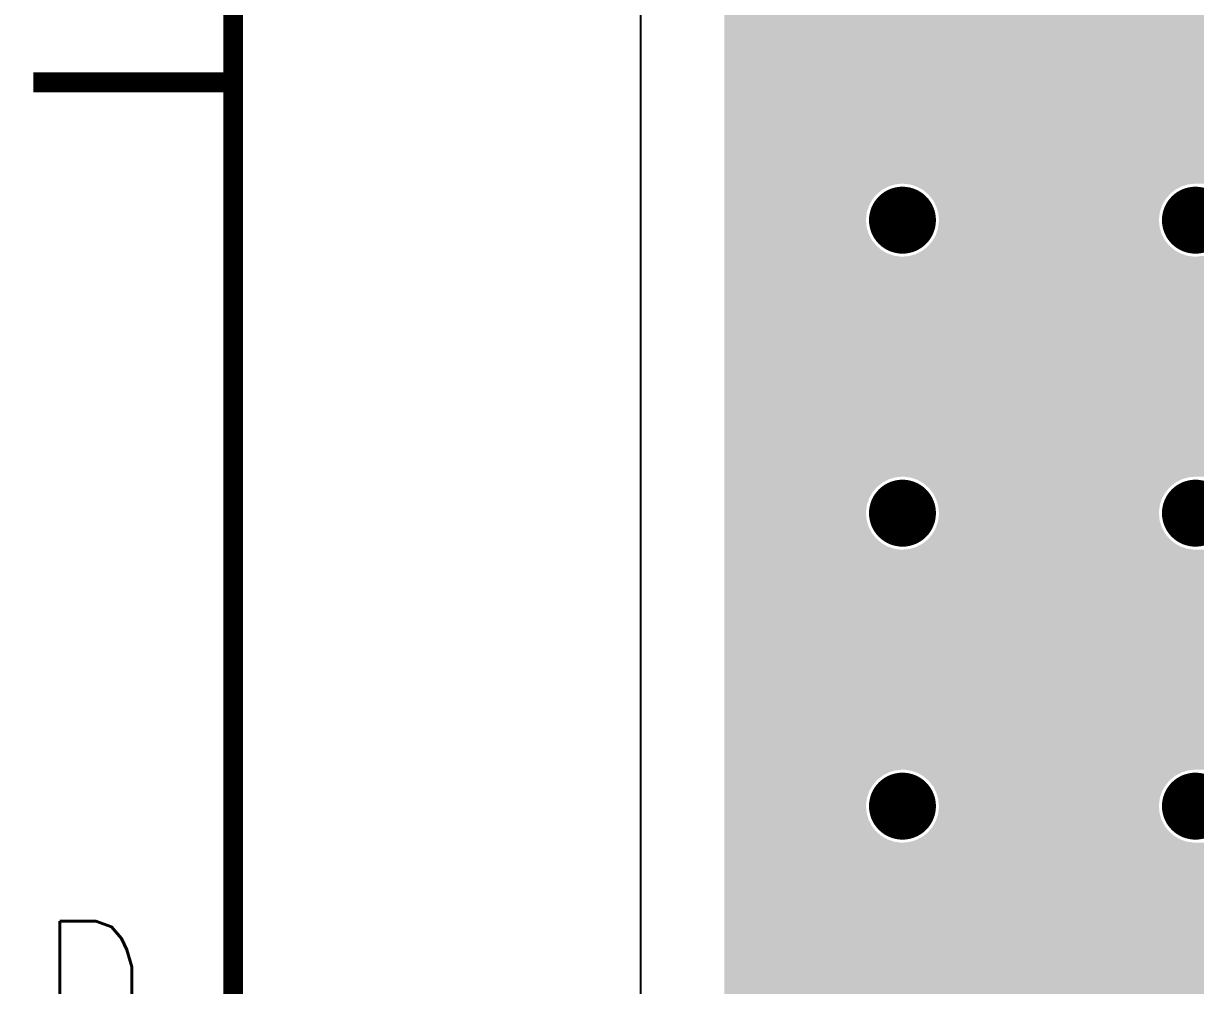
# Model space of a CAD drawing. Extents: x 295 to 953, y 10 to 290.
# Drawn here: x 486.73 to 516.07, y 127.39 to 151.47 of the extents above; entities that cross this region are included whole.
import ezdxf
from ezdxf.enums import TextEntityAlignment as Align

# ---------------------------------------------------------------- set-up
doc = ezdxf.new("R2010")
doc.units = 0
doc.header["$LTSCALE"] = 5
doc.header["$MEASUREMENT"] = 0
doc.layers.get('0').update_dxf_attribs({"linetype": 'CONTINUOUS', "lineweight": 25})
doc.layers.add('문자', color=4, linetype='CONTINUOUS')
doc.layers.add('테두리', color=3, linetype='CONTINUOUS')
doc.styles.get("Standard").update_dxf_attribs({"font": 'simplex.shx'})

# ---------------------------------------------------------------- blocks, each defined once
blk = doc.blocks.new('C')
at = {"layer": '테두리', "const_width": 0.5}
for points in [[(15, 285), (15, 15), (405, 15), (405, 285), (15, 285)], [(10, 150), (15, 150)]]:
    blk.add_lwpolyline(points, dxfattribs=at)
at = {"layer": '문자'}
blk.add_text('D', height=3, dxfattribs=at).set_placement((11.5, 127.5), align=Align.MIDDLE)

msp = doc.modelspace()

# ---------------------------------------------------------------- linework, layer by layer
msp.add_line((502.179, 232.678), (502.179, 102.326))
msp.add_line((502.179, 232.678), (502.179, 102.326))
at = {"const_width": 0.838}
for points in [[(508.315, 146.549, 1), (509.153, 146.549, 1)], [(515.649, 146.549, 1), (516.487, 146.549, 1)], [(508.315, 139.215, 1), (509.153, 139.215, 1)], [(515.649, 139.215, 1), (516.487, 139.215, 1)], [(508.315, 131.881, 1), (509.153, 131.881, 1)], [(515.649, 131.881, 1), (516.487, 131.881, 1)]]:
    msp.add_lwpolyline(points, format="xyb", close=True, dxfattribs=at)
for points in [[(504.275, 150.65), (504.275, 151.788), (545.824, 150.65), (545.824, 151.788)], [(504.275, 150.633), (504.275, 150.65), (523.455, 150.633), (523.612, 150.65)], [(504.275, 150.584), (504.275, 150.633), (523.305, 150.584), (523.455, 150.633)], [(504.275, 150.504), (504.275, 150.584), (523.168, 150.504), (523.305, 150.584)], [(504.275, 150.397), (504.275, 150.504), (523.051, 150.397), (523.168, 150.504)], [(504.275, 150.268), (504.275, 150.397), (522.96, 150.268), (523.051, 150.397)], [(504.275, 150.123), (504.275, 150.268), (522.897, 150.123), (522.96, 150.268)], [(504.275, 149.968), (504.275, 150.123), (522.867, 149.968), (522.897, 150.123)], [(504.275, 149.902), (504.275, 149.968), (522.864, 149.902), (522.867, 149.968)], [(504.275, 149.745), (504.275, 149.902), (522.881, 149.745), (522.864, 149.902)], [(504.275, 149.594), (504.275, 149.745), (522.93, 149.594), (522.881, 149.745)], [(504.275, 149.458), (504.275, 149.594), (523.01, 149.458), (522.93, 149.594)], [(504.275, 149.341), (504.275, 149.458), (523.117, 149.341), (523.01, 149.458)], [(504.275, 149.25), (504.275, 149.341), (523.246, 149.25), (523.117, 149.341)], [(504.275, 149.187), (504.275, 149.25), (523.391, 149.187), (523.246, 149.25)], [(504.275, 149.157), (504.275, 149.187), (523.546, 149.157), (523.391, 149.187)], [(504.275, 149.154), (504.275, 149.157), (523.612, 149.154), (523.546, 149.157)], [(504.275, 149.059), (504.275, 149.154), (534.27, 149.059), (534.194, 149.154)], [(504.275, 148.974), (504.275, 149.059), (534.369, 148.974), (534.27, 149.059)], [(504.275, 148.957), (504.275, 148.974), (519.264, 148.957), (519.421, 148.974)], [(504.275, 148.907), (504.275, 148.957), (519.114, 148.907), (519.264, 148.957)], [(504.275, 148.828), (504.275, 148.907), (518.977, 148.828), (519.114, 148.907)], [(504.275, 148.721), (504.275, 148.828), (518.86, 148.721), (518.977, 148.828)], [(504.275, 148.592), (504.275, 148.721), (518.769, 148.592), (518.86, 148.721)], [(504.275, 148.447), (504.275, 148.592), (518.706, 148.447), (518.769, 148.592)], [(504.275, 148.291), (504.275, 148.447), (518.676, 148.291), (518.706, 148.447)], [(504.275, 148.225), (504.275, 148.291), (518.673, 148.225), (518.676, 148.291)], [(504.275, 148.068), (504.275, 148.225), (518.69, 148.068), (518.673, 148.225)], [(504.275, 147.918), (504.275, 148.068), (518.739, 147.918), (518.69, 148.068)], [(504.275, 147.781), (504.275, 147.918), (518.819, 147.781), (518.739, 147.918)], [(504.275, 147.665), (504.275, 147.781), (518.926, 147.665), (518.819, 147.781)], [(504.275, 147.573), (504.275, 147.665), (519.055, 147.573), (518.926, 147.665)], [(504.275, 147.511), (504.275, 147.573), (519.2, 147.511), (519.055, 147.573)], [(504.275, 147.48), (504.275, 147.511), (519.355, 147.48), (519.2, 147.511)], [(504.275, 147.477), (504.275, 147.48), (519.421, 147.477), (519.355, 147.48)], [(504.275, 147.463), (504.275, 147.477), (545.824, 147.463), (545.824, 147.477)], [(504.275, 147.446), (504.275, 147.463), (508.56, 147.446), (508.734, 147.463)], [(504.275, 147.396), (504.275, 147.446), (508.392, 147.396), (508.56, 147.446)], [(504.275, 147.316), (504.275, 147.396), (508.237, 147.316), (508.392, 147.396)], [(504.275, 147.207), (504.275, 147.316), (508.1, 147.207), (508.237, 147.316)], [(508.768, 147.462), (508.734, 147.463), (516.061, 147.462), (516.068, 147.463)], [(508.888, 147.446), (508.768, 147.462), (515.894, 147.446), (516.061, 147.462)], [(508.942, 147.439), (508.888, 147.446), (515.87, 147.439), (515.894, 147.446)], [(509.067, 147.396), (508.942, 147.439), (515.727, 147.396), (515.87, 147.439)], [(509.107, 147.383), (509.067, 147.396), (515.701, 147.383), (515.727, 147.396)], [(509.225, 147.316), (509.107, 147.383), (515.571, 147.316), (515.701, 147.383)], [(509.259, 147.297), (509.225, 147.316), (515.547, 147.297), (515.571, 147.316)], [(516.103, 147.462), (516.068, 147.463), (542.255, 147.462), (542.262, 147.463)], [(504.275, 147.074), (504.275, 147.207), (507.986, 147.074), (508.1, 147.207)], [(504.275, 146.922), (504.275, 147.074), (507.9, 146.922), (507.986, 147.074)], [(509.364, 147.207), (509.259, 147.297), (515.434, 147.207), (515.547, 147.297)], [(509.392, 147.183), (509.364, 147.207), (515.414, 147.183), (515.434, 147.207)], [(509.478, 147.074), (509.392, 147.183), (515.321, 147.074), (515.414, 147.183)], [(509.501, 147.046), (509.478, 147.074), (515.304, 147.046), (515.321, 147.074)], [(509.565, 146.922), (509.501, 147.046), (515.234, 146.922), (515.304, 147.046)], [(504.275, 146.757), (504.275, 146.922), (507.844, 146.757), (507.9, 146.922)], [(504.275, 146.584), (504.275, 146.757), (507.821, 146.584), (507.844, 146.757)], [(509.581, 146.891), (509.565, 146.922), (515.224, 146.891), (515.234, 146.922)], [(509.621, 146.757), (509.581, 146.891), (515.178, 146.757), (515.224, 146.891)], [(509.631, 146.723), (509.621, 146.757), (515.174, 146.723), (515.178, 146.757)], [(509.644, 146.584), (509.631, 146.723), (515.155, 146.584), (515.174, 146.723)], [(504.275, 146.549), (504.275, 146.584), (507.82, 146.549), (507.821, 146.584)], [(504.275, 146.375), (504.275, 146.549), (507.837, 146.375), (507.82, 146.549)], [(509.628, 146.375), (509.647, 146.515), (515.171, 146.375), (515.158, 146.515)], [(509.648, 146.549), (509.644, 146.584), (515.155, 146.549), (515.155, 146.584)], [(509.647, 146.515), (509.648, 146.549), (515.158, 146.515), (515.155, 146.549)], [(504.275, 146.207), (504.275, 146.375), (507.887, 146.207), (507.837, 146.375)], [(504.275, 146.052), (504.275, 146.207), (507.967, 146.052), (507.887, 146.207)], [(509.498, 146.052), (509.568, 146.176), (515.301, 146.052), (515.237, 146.176)], [(509.568, 146.176), (509.579, 146.207), (515.237, 146.176), (515.221, 146.207)], [(509.579, 146.207), (509.624, 146.341), (515.221, 146.207), (515.181, 146.341)], [(509.624, 146.341), (509.628, 146.375), (515.181, 146.341), (515.171, 146.375)], [(504.275, 145.915), (504.275, 146.052), (508.076, 145.915), (507.967, 146.052)], [(504.275, 145.802), (504.275, 145.915), (508.209, 145.802), (508.076, 145.915)], [(509.255, 145.802), (509.368, 145.891), (515.543, 145.802), (515.439, 145.891)], [(509.368, 145.891), (509.389, 145.915), (515.439, 145.891), (515.41, 145.915)], [(509.389, 145.915), (509.481, 146.024), (515.41, 145.915), (515.324, 146.024)], [(509.481, 146.024), (509.498, 146.052), (515.324, 146.024), (515.301, 146.052)], [(504.275, 145.715), (504.275, 145.802), (508.361, 145.715), (508.209, 145.802)], [(504.275, 145.659), (504.275, 145.715), (508.526, 145.659), (508.361, 145.715)], [(504.275, 145.636), (504.275, 145.659), (508.7, 145.636), (508.526, 145.659)], [(504.275, 145.635), (504.275, 145.636), (508.734, 145.635), (508.7, 145.636)], [(504.275, 145.513), (504.275, 145.635), (519.964, 145.513), (520.016, 145.635)], [(508.734, 145.635), (508.741, 145.636), (516.068, 145.635), (516.034, 145.636)], [(508.741, 145.636), (508.908, 145.652), (516.034, 145.636), (515.914, 145.652)], [(508.908, 145.652), (508.932, 145.659), (515.914, 145.652), (515.861, 145.659)], [(508.932, 145.659), (509.076, 145.702), (515.861, 145.659), (515.735, 145.702)], [(509.076, 145.702), (509.102, 145.715), (515.735, 145.702), (515.695, 145.715)], [(509.102, 145.715), (509.231, 145.782), (515.695, 145.715), (515.577, 145.782)], [(509.231, 145.782), (509.255, 145.802), (515.577, 145.782), (515.543, 145.802)], [(516.068, 145.635), (516.242, 145.652), (520.016, 145.635), (520.024, 145.652)], [(504.275, 145.358), (504.275, 145.513), (519.933, 145.358), (519.964, 145.513)], [(504.275, 145.292), (504.275, 145.358), (519.93, 145.292), (519.933, 145.358)], [(504.275, 145.135), (504.275, 145.292), (519.947, 145.135), (519.93, 145.292)], [(504.275, 144.984), (504.275, 145.135), (519.996, 144.984), (519.947, 145.135)], [(504.275, 144.848), (504.275, 144.984), (520.076, 144.848), (519.996, 144.984)], [(504.275, 144.731), (504.275, 144.848), (520.183, 144.731), (520.076, 144.848)], [(504.275, 144.64), (504.275, 144.731), (520.312, 144.64), (520.183, 144.731)], [(504.275, 144.577), (504.275, 144.64), (520.457, 144.577), (520.312, 144.64)], [(504.275, 144.547), (504.275, 144.577), (520.612, 144.547), (520.457, 144.577)], [(504.275, 144.544), (504.275, 144.547), (520.678, 144.544), (520.612, 144.547)], [(504.275, 144.519), (504.275, 144.544), (532.087, 144.519), (532.092, 144.544)], [(504.275, 144.454), (504.275, 144.519), (532.084, 144.454), (532.087, 144.519)], [(504.275, 144.363), (504.275, 144.454), (532.094, 144.363), (532.084, 144.454)], [(504.275, 144.347), (504.275, 144.363), (524.712, 144.347), (524.869, 144.363)], [(504.275, 144.297), (504.275, 144.347), (524.562, 144.297), (524.712, 144.347)], [(504.275, 144.217), (504.275, 144.297), (524.425, 144.217), (524.562, 144.297)], [(504.275, 144.111), (504.275, 144.217), (524.309, 144.111), (524.425, 144.217)], [(504.275, 143.982), (504.275, 144.111), (524.217, 143.982), (524.309, 144.111)], [(504.275, 143.836), (504.275, 143.982), (524.155, 143.836), (524.217, 143.982)], [(504.275, 143.681), (504.275, 143.836), (524.124, 143.681), (524.155, 143.836)], [(504.275, 143.615), (504.275, 143.681), (524.121, 143.615), (524.124, 143.681)], [(504.275, 143.458), (504.275, 143.615), (524.138, 143.458), (524.121, 143.615)], [(504.275, 143.308), (504.275, 143.458), (524.187, 143.308), (524.138, 143.458)], [(504.275, 143.171), (504.275, 143.308), (524.267, 143.171), (524.187, 143.308)], [(504.275, 143.055), (504.275, 143.171), (524.374, 143.055), (524.267, 143.171)], [(504.275, 142.963), (504.275, 143.055), (524.503, 142.963), (524.374, 143.055)], [(504.275, 142.901), (504.275, 142.963), (524.648, 142.901), (524.503, 142.963)], [(504.275, 142.87), (504.275, 142.901), (524.803, 142.87), (524.648, 142.901)], [(504.275, 142.867), (504.275, 142.87), (524.869, 142.867), (524.803, 142.87)], [(504.275, 141.176), (504.275, 142.867), (545.824, 141.176), (545.824, 142.867)], [(504.275, 141.159), (504.275, 141.176), (541.564, 141.159), (541.738, 141.176)], [(504.275, 141.11), (504.275, 141.159), (541.396, 141.11), (541.564, 141.159)], [(504.275, 141.029), (504.275, 141.11), (541.241, 141.029), (541.396, 141.11)], [(504.275, 140.923), (504.275, 141.029), (541.107, 140.923), (541.241, 141.029)], [(504.275, 140.921), (504.275, 140.923), (538.234, 140.921), (538.281, 140.923)], [(504.275, 140.916), (504.275, 140.921), (538.187, 140.916), (538.234, 140.921)], [(504.275, 140.908), (504.275, 140.916), (538.14, 140.908), (538.187, 140.916)], [(504.275, 140.896), (504.275, 140.908), (538.095, 140.896), (538.14, 140.908)], [(504.275, 140.881), (504.275, 140.896), (538.05, 140.881), (538.095, 140.896)], [(504.275, 140.863), (504.275, 140.881), (538.007, 140.863), (538.05, 140.881)], [(504.275, 140.842), (504.275, 140.863), (537.965, 140.842), (538.007, 140.863)], [(504.275, 140.818), (504.275, 140.842), (537.924, 140.818), (537.965, 140.842)], [(504.275, 140.8), (504.275, 140.818), (537.897, 140.8), (537.924, 140.818)], [(504.275, 140.681), (504.275, 140.8), (538.016, 140.681), (537.897, 140.8)], [(504.275, 140.646), (504.275, 140.681), (540.91, 140.646), (540.93, 140.681)], [(504.275, 140.607), (504.275, 140.646), (537.717, 140.607), (537.743, 140.646)], [(504.275, 140.566), (504.275, 140.607), (537.694, 140.566), (537.717, 140.607)], [(504.275, 140.523), (504.275, 140.566), (537.674, 140.523), (537.694, 140.566)], [(504.275, 140.479), (504.275, 140.523), (537.657, 140.479), (537.674, 140.523)], [(504.275, 140.434), (504.275, 140.479), (537.643, 140.434), (537.657, 140.479)], [(504.275, 140.389), (504.275, 140.434), (537.633, 140.389), (537.643, 140.434)], [(504.275, 140.342), (504.275, 140.389), (537.625, 140.342), (537.633, 140.389)], [(504.275, 140.295), (504.275, 140.342), (537.621, 140.295), (537.625, 140.342)], [(504.275, 140.248), (504.275, 140.295), (537.621, 140.248), (537.621, 140.295)], [(504.275, 140.201), (504.275, 140.248), (537.623, 140.201), (537.621, 140.248)], [(504.275, 140.155), (504.275, 140.201), (537.629, 140.155), (537.623, 140.201)], [(504.275, 140.128), (504.275, 140.155), (537.635, 140.128), (537.629, 140.155)], [(504.275, 140.112), (504.275, 140.128), (508.56, 140.112), (508.734, 140.128)], [(504.275, 140.062), (504.275, 140.112), (508.392, 140.062), (508.56, 140.112)], [(504.275, 139.982), (504.275, 140.062), (508.237, 139.982), (508.392, 140.062)], [(504.275, 139.873), (504.275, 139.982), (508.1, 139.873), (508.237, 139.982)], [(508.768, 140.128), (508.734, 140.128), (516.061, 140.128), (516.068, 140.128)], [(508.888, 140.112), (508.768, 140.128), (515.894, 140.112), (516.061, 140.128)], [(508.942, 140.105), (508.888, 140.112), (515.87, 140.105), (515.894, 140.112)], [(509.067, 140.062), (508.942, 140.105), (515.727, 140.062), (515.87, 140.105)], [(509.107, 140.049), (509.067, 140.062), (515.701, 140.049), (515.727, 140.062)], [(509.225, 139.982), (509.107, 140.049), (515.571, 139.982), (515.701, 140.049)], [(509.259, 139.962), (509.225, 139.982), (515.547, 139.962), (515.571, 139.982)], [(516.103, 140.128), (516.068, 140.128), (523.396, 140.128), (523.402, 140.128)], [(504.275, 139.74), (504.275, 139.873), (507.986, 139.74), (508.1, 139.873)], [(504.275, 139.588), (504.275, 139.74), (507.9, 139.588), (507.986, 139.74)], [(509.364, 139.873), (509.259, 139.962), (515.434, 139.873), (515.547, 139.962)], [(509.392, 139.849), (509.364, 139.873), (515.414, 139.849), (515.434, 139.873)], [(509.478, 139.74), (509.392, 139.849), (515.321, 139.74), (515.414, 139.849)], [(509.501, 139.712), (509.478, 139.74), (515.304, 139.712), (515.321, 139.74)], [(509.565, 139.588), (509.501, 139.712), (515.234, 139.588), (515.304, 139.712)], [(504.275, 139.423), (504.275, 139.588), (507.844, 139.423), (507.9, 139.588)], [(504.275, 139.249), (504.275, 139.423), (507.821, 139.249), (507.844, 139.423)], [(509.581, 139.556), (509.565, 139.588), (515.224, 139.556), (515.234, 139.588)], [(509.621, 139.423), (509.581, 139.556), (515.178, 139.423), (515.224, 139.556)], [(509.631, 139.389), (509.621, 139.423), (515.174, 139.389), (515.178, 139.423)], [(509.644, 139.249), (509.631, 139.389), (515.155, 139.249), (515.174, 139.389)], [(504.275, 139.215), (504.275, 139.249), (507.82, 139.215), (507.821, 139.249)], [(504.275, 139.041), (504.275, 139.215), (507.837, 139.041), (507.82, 139.215)], [(509.628, 139.041), (509.647, 139.18), (515.171, 139.041), (515.158, 139.18)], [(509.648, 139.215), (509.644, 139.249), (515.155, 139.215), (515.155, 139.249)], [(509.647, 139.18), (509.648, 139.215), (515.158, 139.18), (515.155, 139.215)], [(504.275, 138.873), (504.275, 139.041), (507.887, 138.873), (507.837, 139.041)], [(504.275, 138.718), (504.275, 138.873), (507.967, 138.718), (507.887, 138.873)], [(509.498, 138.718), (509.568, 138.841), (515.301, 138.718), (515.237, 138.841)], [(509.568, 138.841), (509.579, 138.873), (515.237, 138.841), (515.221, 138.873)], [(509.579, 138.873), (509.624, 139.007), (515.221, 138.873), (515.181, 139.007)], [(509.624, 139.007), (509.628, 139.041), (515.181, 139.007), (515.171, 139.041)], [(504.275, 138.581), (504.275, 138.718), (508.076, 138.581), (507.967, 138.718)], [(504.275, 138.467), (504.275, 138.581), (508.209, 138.467), (508.076, 138.581)], [(509.255, 138.467), (509.368, 138.557), (515.543, 138.467), (515.439, 138.557)], [(509.368, 138.557), (509.389, 138.581), (515.439, 138.557), (515.41, 138.581)], [(509.389, 138.581), (509.481, 138.689), (515.41, 138.581), (515.324, 138.689)], [(509.481, 138.689), (509.498, 138.718), (515.324, 138.689), (515.301, 138.718)], [(504.275, 138.381), (504.275, 138.467), (508.361, 138.381), (508.209, 138.467)], [(504.275, 138.325), (504.275, 138.381), (508.526, 138.325), (508.361, 138.381)], [(504.275, 138.302), (504.275, 138.325), (508.7, 138.302), (508.526, 138.325)], [(504.275, 138.301), (504.275, 138.302), (508.734, 138.301), (508.7, 138.302)], [(504.275, 138.243), (504.275, 138.301), (530.961, 138.243), (530.968, 138.301)], [(504.275, 138.167), (504.275, 138.243), (530.959, 138.167), (530.961, 138.243)], [(508.734, 138.301), (508.741, 138.302), (516.068, 138.301), (516.034, 138.302)], [(508.741, 138.302), (508.908, 138.318), (516.034, 138.302), (515.914, 138.318)], [(508.908, 138.318), (508.932, 138.325), (515.914, 138.318), (515.861, 138.325)], [(508.932, 138.325), (509.076, 138.367), (515.861, 138.325), (515.735, 138.367)], [(509.076, 138.367), (509.102, 138.381), (515.735, 138.367), (515.695, 138.381)], [(509.102, 138.381), (509.231, 138.448), (515.695, 138.381), (515.577, 138.448)], [(509.231, 138.448), (509.255, 138.467), (515.577, 138.448), (515.543, 138.467)], [(516.068, 138.301), (516.075, 138.302), (523.402, 138.301), (523.368, 138.302)], [(504.275, 137.947), (504.275, 138.167), (530.976, 137.947), (530.959, 138.167)], [(504.275, 137.732), (504.275, 137.947), (531.025, 137.732), (530.976, 137.947)], [(504.275, 137.527), (504.275, 137.732), (531.107, 137.527), (531.025, 137.732)], [(504.275, 137.337), (504.275, 137.527), (531.219, 137.337), (531.107, 137.527)], [(504.275, 137.166), (504.275, 137.337), (531.358, 137.166), (531.219, 137.337)], [(504.275, 137.018), (504.275, 137.166), (531.522, 137.018), (531.358, 137.166)], [(504.275, 136.896), (504.275, 137.018), (531.706, 136.896), (531.522, 137.018)], [(504.275, 136.804), (504.275, 136.896), (531.907, 136.804), (531.706, 136.896)], [(504.275, 136.743), (504.275, 136.804), (532.119, 136.743), (531.907, 136.804)], [(504.275, 136.715), (504.275, 136.743), (532.337, 136.715), (532.119, 136.743)], [(504.275, 136.713), (504.275, 136.715), (532.413, 136.713), (532.337, 136.715)], [(504.275, 136.597), (504.275, 136.713), (540.991, 136.597), (541.09, 136.713)], [(504.275, 136.445), (504.275, 136.597), (540.904, 136.445), (540.991, 136.597)], [(504.275, 136.279), (504.275, 136.445), (540.848, 136.279), (540.904, 136.445)], [(504.275, 136.106), (504.275, 136.279), (540.825, 136.106), (540.848, 136.279)], [(504.275, 136.072), (504.275, 136.106), (540.824, 136.072), (540.825, 136.106)], [(504.275, 135.898), (504.275, 136.072), (540.841, 135.898), (540.824, 136.072)], [(504.275, 135.73), (504.275, 135.898), (540.891, 135.73), (540.841, 135.898)], [(504.275, 135.575), (504.275, 135.73), (540.971, 135.575), (540.891, 135.73)], [(504.275, 135.438), (504.275, 135.575), (541.08, 135.438), (540.971, 135.575)], [(504.275, 135.43), (504.275, 135.438), (541.089, 135.43), (541.08, 135.438)], [(504.275, 135.414), (504.275, 135.43), (532.193, 135.414), (532.413, 135.43)], [(504.275, 135.364), (504.275, 135.414), (531.978, 135.364), (532.193, 135.414)], [(504.275, 135.282), (504.275, 135.364), (531.773, 135.282), (531.978, 135.364)], [(504.275, 135.17), (504.275, 135.282), (531.583, 135.17), (531.773, 135.282)], [(504.275, 135.031), (504.275, 135.17), (531.412, 135.031), (531.583, 135.17)], [(504.275, 134.867), (504.275, 135.031), (531.264, 134.867), (531.412, 135.031)], [(504.275, 134.683), (504.275, 134.867), (531.142, 134.683), (531.264, 134.867)], [(504.275, 134.483), (504.275, 134.683), (531.05, 134.483), (531.142, 134.683)], [(504.275, 134.271), (504.275, 134.483), (530.989, 134.271), (531.05, 134.483)], [(504.275, 134.052), (504.275, 134.271), (530.961, 134.052), (530.989, 134.271)], [(504.275, 133.976), (504.275, 134.052), (530.959, 133.976), (530.961, 134.052)], [(504.275, 133.756), (504.275, 133.976), (530.976, 133.756), (530.959, 133.976)], [(504.275, 133.541), (504.275, 133.756), (531.025, 133.541), (530.976, 133.756)], [(504.275, 133.336), (504.275, 133.541), (531.107, 133.336), (531.025, 133.541)], [(504.275, 133.146), (504.275, 133.336), (531.219, 133.146), (531.107, 133.336)], [(504.275, 132.975), (504.275, 133.146), (531.358, 132.975), (531.219, 133.146)], [(504.275, 132.827), (504.275, 132.975), (531.522, 132.827), (531.358, 132.975)], [(504.275, 132.794), (504.275, 132.827), (531.571, 132.794), (531.522, 132.827)], [(504.275, 132.777), (504.275, 132.794), (508.56, 132.777), (508.734, 132.794)], [(504.275, 132.728), (504.275, 132.777), (508.392, 132.728), (508.56, 132.777)], [(504.275, 132.647), (504.275, 132.728), (508.237, 132.647), (508.392, 132.728)], [(504.275, 132.539), (504.275, 132.647), (508.1, 132.539), (508.237, 132.647)], [(508.768, 132.794), (508.734, 132.794), (516.061, 132.794), (516.068, 132.794)], [(508.888, 132.777), (508.768, 132.794), (515.894, 132.777), (516.061, 132.794)], [(508.942, 132.77), (508.888, 132.777), (515.87, 132.77), (515.894, 132.777)], [(509.067, 132.728), (508.942, 132.77), (515.727, 132.728), (515.87, 132.77)], [(509.107, 132.714), (509.067, 132.728), (515.701, 132.714), (515.727, 132.728)], [(509.225, 132.647), (509.107, 132.714), (515.571, 132.647), (515.701, 132.714)], [(509.259, 132.628), (509.225, 132.647), (515.547, 132.628), (515.571, 132.647)], [(516.103, 132.794), (516.068, 132.794), (523.396, 132.794), (523.402, 132.794)], [(504.275, 132.406), (504.275, 132.539), (507.986, 132.406), (508.1, 132.539)], [(504.275, 132.254), (504.275, 132.406), (507.9, 132.254), (507.986, 132.406)], [(509.364, 132.539), (509.259, 132.628), (515.434, 132.539), (515.547, 132.628)], [(509.392, 132.514), (509.364, 132.539), (515.414, 132.514), (515.434, 132.539)], [(509.478, 132.406), (509.392, 132.514), (515.321, 132.406), (515.414, 132.514)], [(509.501, 132.377), (509.478, 132.406), (515.304, 132.377), (515.321, 132.406)], [(509.565, 132.254), (509.501, 132.377), (515.234, 132.254), (515.304, 132.377)], [(504.275, 132.088), (504.275, 132.254), (507.844, 132.088), (507.9, 132.254)], [(504.275, 131.915), (504.275, 132.088), (507.821, 131.915), (507.844, 132.088)], [(509.581, 132.222), (509.565, 132.254), (515.224, 132.222), (515.234, 132.254)], [(509.621, 132.088), (509.581, 132.222), (515.178, 132.088), (515.224, 132.222)], [(509.631, 132.055), (509.621, 132.088), (515.174, 132.055), (515.178, 132.088)], [(509.644, 131.915), (509.631, 132.055), (515.155, 131.915), (515.174, 132.055)], [(504.275, 131.881), (504.275, 131.915), (507.82, 131.881), (507.821, 131.915)], [(504.275, 131.707), (504.275, 131.881), (507.837, 131.707), (507.82, 131.881)], [(509.628, 131.707), (509.647, 131.846), (515.171, 131.707), (515.158, 131.846)], [(509.648, 131.881), (509.644, 131.915), (515.155, 131.881), (515.155, 131.915)], [(509.647, 131.846), (509.648, 131.881), (515.158, 131.846), (515.155, 131.881)], [(504.275, 131.539), (504.275, 131.707), (507.887, 131.539), (507.837, 131.707)], [(504.275, 131.384), (504.275, 131.539), (507.967, 131.384), (507.887, 131.539)], [(509.498, 131.384), (509.568, 131.507), (515.301, 131.384), (515.237, 131.507)], [(509.568, 131.507), (509.579, 131.539), (515.237, 131.507), (515.221, 131.539)], [(509.579, 131.539), (509.624, 131.673), (515.221, 131.539), (515.181, 131.673)], [(509.624, 131.673), (509.628, 131.707), (515.181, 131.673), (515.171, 131.707)], [(504.275, 131.247), (504.275, 131.384), (508.076, 131.247), (507.967, 131.384)], [(504.275, 131.133), (504.275, 131.247), (508.209, 131.133), (508.076, 131.247)], [(509.255, 131.133), (509.368, 131.222), (515.543, 131.133), (515.439, 131.222)], [(509.368, 131.222), (509.389, 131.247), (515.439, 131.222), (515.41, 131.247)], [(509.389, 131.247), (509.481, 131.355), (515.41, 131.247), (515.324, 131.355)], [(509.481, 131.355), (509.498, 131.384), (515.324, 131.355), (515.301, 131.384)], [(504.275, 131.047), (504.275, 131.133), (508.361, 131.047), (508.209, 131.133)], [(504.275, 130.991), (504.275, 131.047), (508.526, 130.991), (508.361, 131.047)], [(504.275, 130.968), (504.275, 130.991), (508.7, 130.968), (508.526, 130.991)], [(504.275, 130.967), (504.275, 130.968), (508.734, 130.967), (508.7, 130.968)], [(504.275, 130.84), (504.275, 130.967), (531.412, 130.84), (531.568, 130.967)], [(508.734, 130.967), (508.741, 130.968), (516.068, 130.967), (516.034, 130.968)], [(508.741, 130.968), (508.908, 130.984), (516.034, 130.968), (515.914, 130.984)], [(508.908, 130.984), (508.932, 130.991), (515.914, 130.984), (515.861, 130.991)], [(508.932, 130.991), (509.076, 131.033), (515.861, 130.991), (515.735, 131.033)], [(509.076, 131.033), (509.102, 131.047), (515.735, 131.033), (515.695, 131.047)], [(509.102, 131.047), (509.231, 131.114), (515.695, 131.047), (515.577, 131.114)], [(509.231, 131.114), (509.255, 131.133), (515.577, 131.114), (515.543, 131.133)], [(516.068, 130.967), (516.075, 130.968), (523.402, 130.967), (523.368, 130.968)], [(504.275, 130.676), (504.275, 130.84), (531.264, 130.676), (531.412, 130.84)], [(504.275, 130.492), (504.275, 130.676), (531.142, 130.492), (531.264, 130.676)], [(504.275, 130.292), (504.275, 130.492), (531.05, 130.292), (531.142, 130.492)], [(504.275, 130.08), (504.275, 130.292), (530.989, 130.08), (531.05, 130.292)], [(504.275, 129.861), (504.275, 130.08), (530.961, 129.861), (530.989, 130.08)], [(504.275, 129.785), (504.275, 129.861), (530.959, 129.785), (530.961, 129.861)], [(504.275, 129.565), (504.275, 129.785), (530.976, 129.565), (530.959, 129.785)], [(504.275, 129.35), (504.275, 129.565), (531.025, 129.35), (530.976, 129.565)], [(504.275, 129.145), (504.275, 129.35), (531.107, 129.145), (531.025, 129.35)], [(504.275, 128.955), (504.275, 129.145), (531.219, 128.955), (531.107, 129.145)], [(504.275, 128.784), (504.275, 128.955), (531.358, 128.784), (531.219, 128.955)], [(504.275, 128.636), (504.275, 128.784), (531.522, 128.636), (531.358, 128.784)], [(504.275, 128.514), (504.275, 128.636), (531.706, 128.514), (531.522, 128.636)], [(504.275, 128.422), (504.275, 128.514), (531.907, 128.422), (531.706, 128.514)], [(504.275, 128.361), (504.275, 128.422), (532.119, 128.361), (531.907, 128.422)], [(504.275, 128.333), (504.275, 128.361), (532.337, 128.333), (532.119, 128.361)], [(504.275, 128.331), (504.275, 128.333), (532.413, 128.331), (532.337, 128.333)], [(504.275, 127.048), (504.275, 128.331), (539.538, 127.048), (539.538, 128.331)]]:
    msp.add_solid(points)

# ---------------------------------------------------------------- block references
msp.add_blockref('C', (476.978, 0))

doc.saveas('drawing.dxf')
